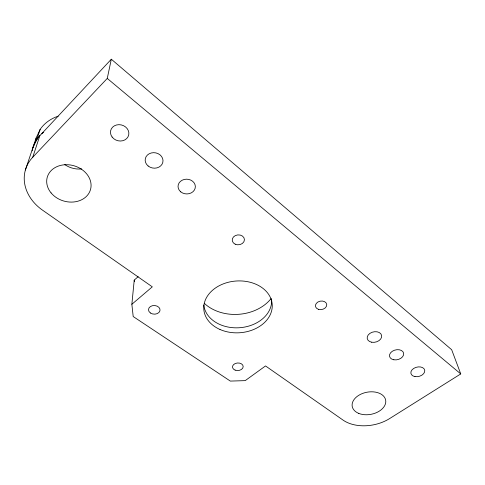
<?xml version="1.0" encoding="UTF-8"?>
<svg xmlns="http://www.w3.org/2000/svg" width="485" height="485" viewBox="0 0 485 485"><rect width="100%" height="100%" fill="white"/><g stroke="black" fill="none" stroke-linecap="round" stroke-linejoin="round"><path stroke-width="0.73" d="M32.162 150.859C33.089 145.167 36.029 139.977 39.831 135.709L111.32 59.218L451.668 349.721L460.75 373.923L389.607 418.579A34.053 22.486 -10.8 0 1 343.113 420.137L265.525 365.939L245.222 380.628L230.339 381.089L133.193 316.535L131.859 304.277L134.23 280.106L138.17 276.674M32.525 149.647L32.701 148.192L34.265 144.863M35.957 139.401L36.133 137.97L40.134 129.422A42.213 35.435 18.3 0 1 58.2 116.157M131.859 304.277L152.308 286.841L42.565 210.181A45.002 36.745 16.1 0 1 32.756 157.219L107.258 78.425L111.32 59.218M32.756 157.219L39.831 135.709A43.104 35.872 17.5 0 0 36.769 139.534L34.896 143.53M36.769 139.534L40.134 129.422M25.384 170.029L36.133 137.97M107.258 78.425L460.75 373.923M134.23 280.106L134.381 281.53M81.632 168.895A21.097 17.702 18.3 0 1 64.754 164.573M41.874 133.702A43.104 35.872 17.5 0 1 43.523 132.314M270.866 298.863A41.086 31.871 -3.9 0 1 204.446 303.452M271.539 298.73A34.029 25.863 -3.9 0 1 240.542 327.648A34.029 25.863 -3.9 0 1 203.791 305.047M235.219 244.204A6.123 4.965 -4.3 0 0 244.44 239.723A6.123 4.965 -4.3 0 0 235.304 235.595A6.123 4.965 -4.3 0 0 235.219 244.204M150.441 313.001A5.778 4.329 2.8 0 0 159.929 310.824A5.778 4.329 2.8 0 0 152.448 305.689A5.778 4.329 2.8 0 0 150.441 313.001M318.554 309.363A5.711 4.262 -10.4 0 0 326.745 304.61A5.711 4.262 -10.4 0 0 317.966 301.991A5.711 4.262 -10.4 0 0 318.554 309.363M235.134 370.122A5.353 3.789 -3.7 0 0 243.185 366.611A5.353 3.789 -3.7 0 0 235.195 363.544A5.353 3.789 -3.7 0 0 235.134 370.122M51.083 192.903A22.492 18.357 16 0 0 89.27 192.612A22.492 18.357 16 0 0 66.287 164.7A22.492 18.357 16 0 0 51.083 192.903M358.797 413.42A17.023 11.24 -10.8 0 0 385.666 402.889A17.023 11.24 -10.8 0 0 362.356 393.529A17.023 11.24 -10.8 0 0 358.797 413.42M148.155 165.997A8.942 7.73 8.5 0 0 162.821 162.323A8.942 7.73 8.5 0 0 151.29 152.963A8.942 7.73 8.5 0 0 148.155 165.997M393.826 359.779A7.233 4.983 -13.6 0 0 403.659 353.274A7.233 4.983 -13.6 0 0 392.286 351.286A7.233 4.983 -13.6 0 0 393.826 359.779M112.126 137.031A9.282 8.081 15.7 0 0 128.004 136.837A9.282 8.081 15.7 0 0 118.886 124.669A9.282 8.081 15.7 0 0 112.126 137.031M414.99 376.59A7.099 4.759 -14.1 0 0 424.751 370.334A7.099 4.759 -14.1 0 0 413.687 368.436A7.099 4.759 -14.1 0 0 414.99 376.59M371.722 342.228A7.366 5.22 -12.9 0 0 381.628 335.462A7.366 5.22 -12.9 0 0 369.934 333.365A7.366 5.22 -12.9 0 0 371.722 342.228M180.772 191.866A8.657 7.372 2.6 0 0 195.122 188.344A8.657 7.372 2.6 0 0 184.191 179.468A8.657 7.372 2.6 0 0 180.772 191.866M219.978 329.473A34.289 25.929 -3.9 0 0 272.243 306.665A34.289 25.929 -3.9 0 0 221.784 284.489A34.289 25.929 -3.9 0 0 219.978 329.473"/></g></svg>
